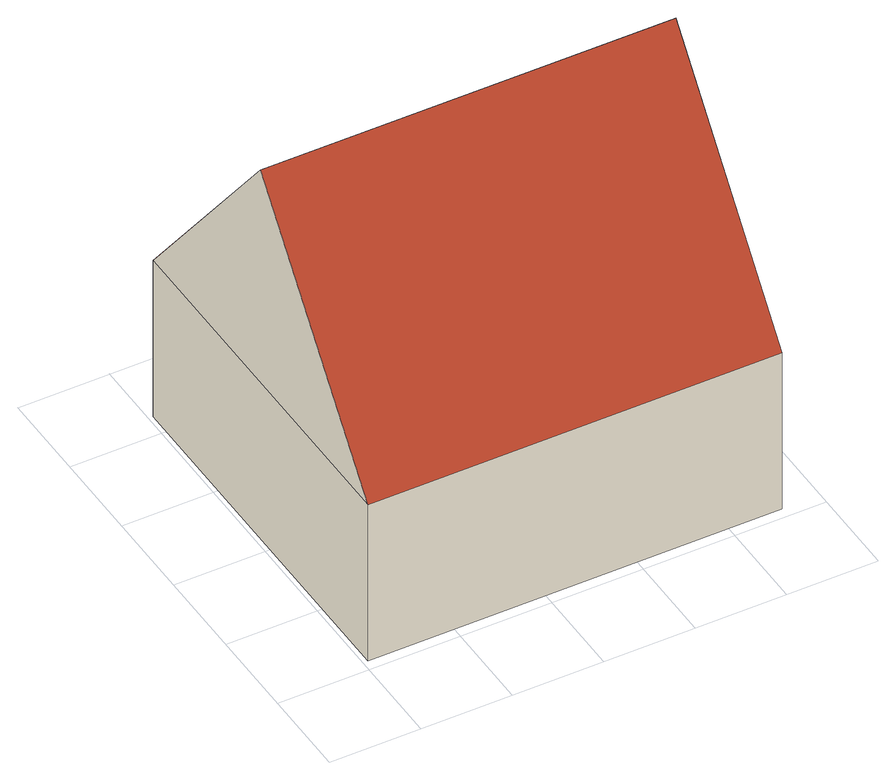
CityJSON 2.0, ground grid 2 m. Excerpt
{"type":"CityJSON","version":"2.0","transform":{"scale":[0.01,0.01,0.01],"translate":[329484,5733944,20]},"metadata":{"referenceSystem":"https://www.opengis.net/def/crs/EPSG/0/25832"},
"CityObjects":{
"building1":{"type":"Building","attributes":{"Geometrietyp2DReferenz":"3000","Gemeindeschluessel":"05170012","function":"31001_1010","roofType":"3100","measuredHeight":9.2},"address":[{"country":"Germany","locality":"Hamminkeln","thoroughfareNumber":"4","thoroughfareName":"Stallmannsweg"}],"geometry":[{"type":"Solid","lod":"2","boundaries":[[[[0,1,2,3]],[[4,5,1,0]],[[6,7,5,4]],[[3,2,7,6]],[[0,8,4]],[[6,9,3]],[[3,9,8,0]],[[4,8,9,6]],[[1,5,7,2]]]],"semantics":{"surfaces":[{"type":"WallSurface"},{"type":"RoofSurface"},{"type":"GroundSurface"}],"values":[[0,0,0,0,0,0,1,1,2]]}}]}
},
"vertices":[
[919,849,449],[919,849,60],[10,851,60],[10,851,449],[917,24,449],[917,24,60],[11,24,449],[11,24,60],[918,436,980],[10,437,980]
]}
